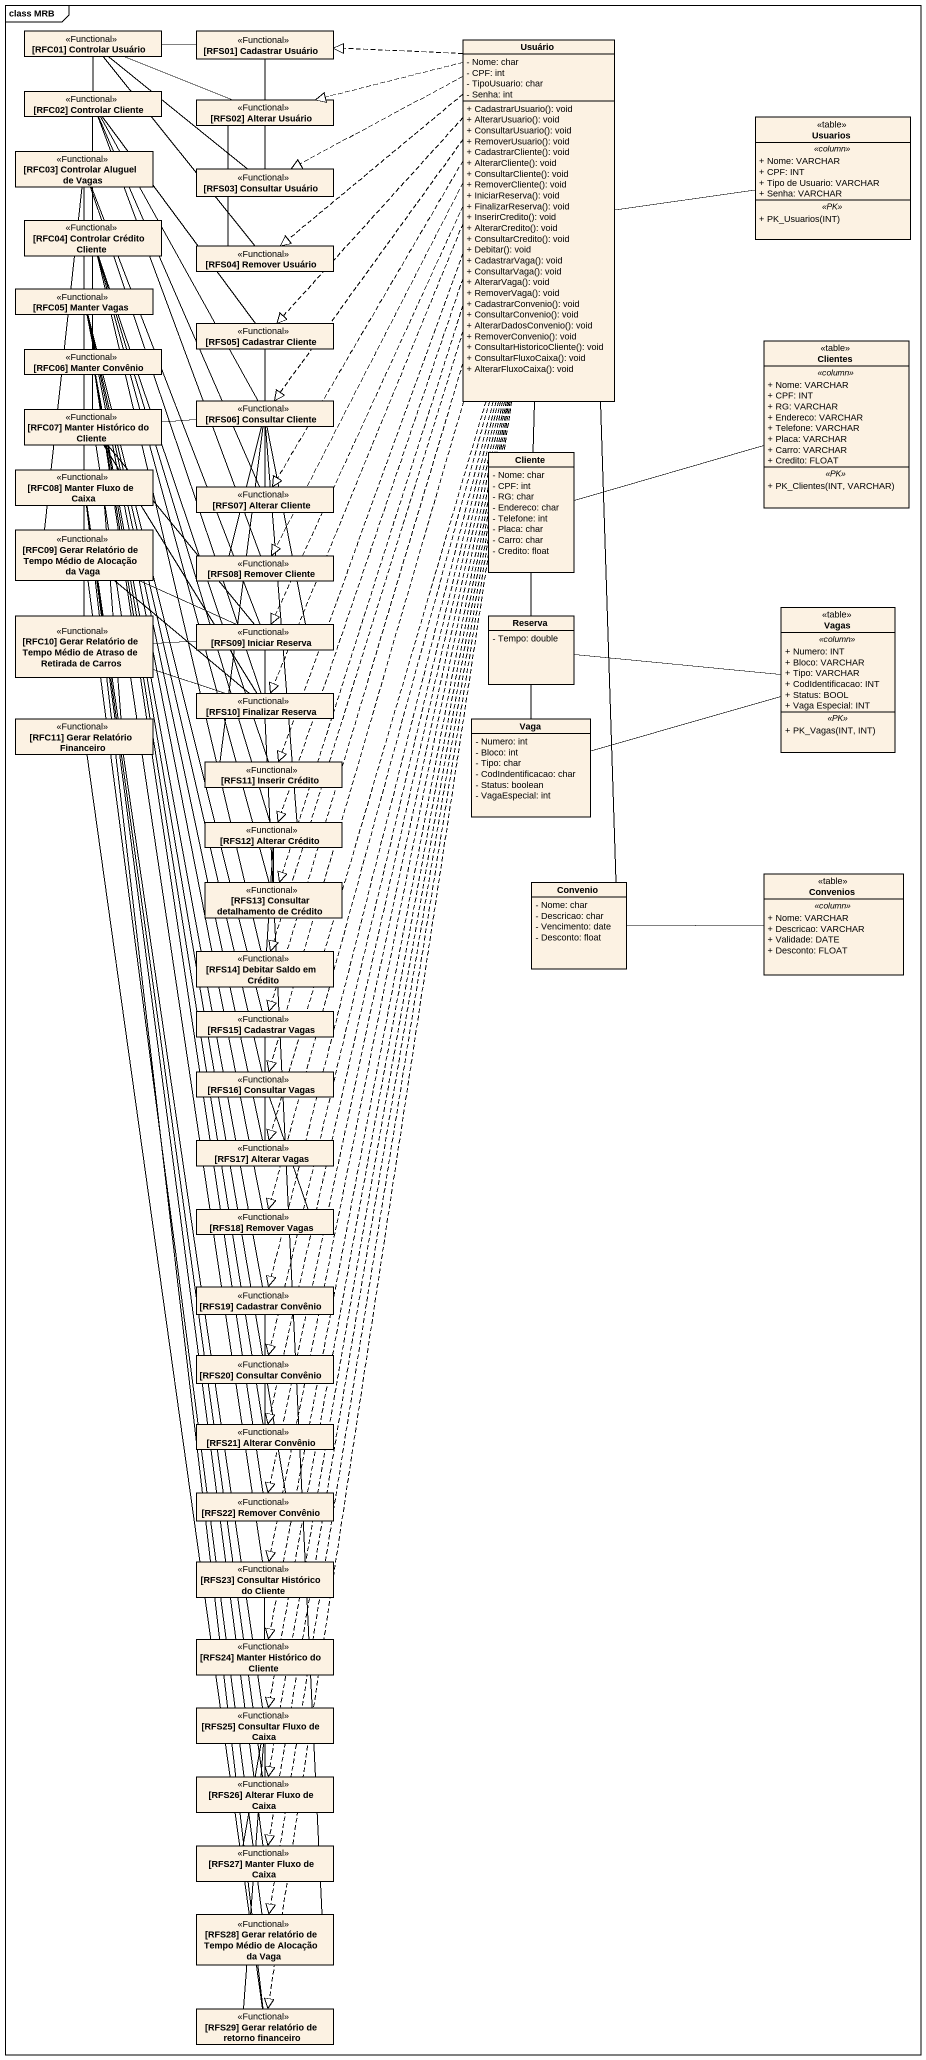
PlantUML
@startuml
mainframe class MRB
hide circle
hide empty members
skinparam classAttributeIconSize 0
class "[RFC01] Controlar Usuário" as RFC01_Controlar_Usuário <<Functional>>
class "[RFS01] Cadastrar Usuário" as RFS01_Cadastrar_Usuário <<Functional>>
class Usuário {
  - Nome: char
  - CPF: int
  - TipoUsuario: char
  - Senha: int
  + CadastrarUsuario(): void
  + AlterarUsuario(): void
  + ConsultarUsuario(): void
  + RemoverUsuario(): void
  + CadastrarCliente(): void
  + AlterarCliente(): void
  + ConsultarCliente(): void
  + RemoverCliente(): void
  + IniciarReserva(): void
  + FinalizarReserva(): void
  + InserirCredito(): void
  + AlterarCredito(): void
  + ConsultarCredito(): void
  + Debitar(): void
  + CadastrarVaga(): void
  + ConsultarVaga(): void
  + AlterarVaga(): void
  + RemoverVaga(): void
  + CadastrarConvenio(): void
  + ConsultarConvenio(): void
  + AlterarDadosConvenio(): void
  + RemoverConvenio(): void
  + ConsultarHistoricoCliente(): void
  + ConsultarFluxoCaixa(): void
  + AlterarFluxoCaixa(): void
}
class "[RFC02] Controlar Cliente" as RFC02_Controlar_Cliente <<Functional>>
class "[RFS02] Alterar Usuário" as RFS02_Alterar_Usuário <<Functional>>
class Usuarios <<table>> {
  .. <<column>> ..
  + Nome: VARCHAR
  + CPF: INT
  + Tipo de Usuario: VARCHAR
  + Senha: VARCHAR
  .. <<PK>> ..
  + PK_Usuarios(INT)
}
class "[RFC03] Controlar Aluguel de Vagas" as RFC03_Controlar_Aluguel_de <<Functional>>
class "[RFS03] Consultar Usuário" as RFS03_Consultar_Usuário <<Functional>>
class "[RFC04] Controlar Crédito Cliente" as RFC04_Controlar_Crédito <<Functional>>
class "[RFS04] Remover Usuário" as RFS04_Remover_Usuário <<Functional>>
class "[RFC05] Manter Vagas" as RFC05_Manter_Vagas <<Functional>>
class "[RFC06] Manter Convênio" as RFC06_Manter_Convênio <<Functional>>
class "[RFS05] Cadastrar Cliente" as RFS05_Cadastrar_Cliente <<Functional>>
class Clientes <<table>> {
  .. <<column>> ..
  + Nome: VARCHAR
  + CPF: INT
  + RG: VARCHAR
  + Endereco: VARCHAR
  + Telefone: VARCHAR
  + Placa: VARCHAR
  + Carro: VARCHAR
  + Credito: FLOAT
  .. <<PK>> ..
  + PK_Clientes(INT, VARCHAR)
}
class "[RFC07] Manter Histórico do Cliente" as RFC07_Manter_Histórico_do <<Functional>>
class "[RFS06] Consultar Cliente" as RFS06_Consultar_Cliente <<Functional>>
class "[RFC08] Manter Fluxo de Caixa" as RFC08_Manter_Fluxo_de_Caixa <<Functional>>
class Cliente {
  - Nome: char
  - CPF: int
  - RG: char
  - Endereco: char
  - Telefone: int
  - Placa: char
  - Carro: char
  - Credito: float
}
class "[RFS07] Alterar Cliente" as RFS07_Alterar_Cliente <<Functional>>
class "[RFC09] Gerar Relatório de Tempo Médio de Alocação da Vaga" as RFC09_Gerar_Relatório_de <<Functional>>
class "[RFS08] Remover Cliente" as RFS08_Remover_Cliente <<Functional>>
class "[RFC10] Gerar Relatório de Tempo Médio de Atraso de Retirada de Carros" as RFC10_Gerar_Relatório_de <<Functional>>
class "[RFS09] Iniciar Reserva" as RFS09_Iniciar_Reserva <<Functional>>
class Reserva {
  - Tempo: double
}
class Vagas <<table>> {
  .. <<column>> ..
  + Numero: INT
  + Bloco: VARCHAR
  + Tipo: VARCHAR
  + CodIdentificacao: INT
  + Status: BOOL
  + Vaga Especial: INT
  .. <<PK>> ..
  + PK_Vagas(INT, INT)
}
class "[RFS10] Finalizar Reserva" as RFS10_Finalizar_Reserva <<Functional>>
class "[RFC11] Gerar Relatório Financeiro" as RFC11_Gerar_Relatório <<Functional>>
class Vaga {
  - Numero: int
  - Bloco: int
  - Tipo: char
  - CodIndentificacao: char
  - Status: boolean
  - VagaEspecial: int
}
class "[RFS11] Inserir Crédito" as RFS11_Inserir_Crédito <<Functional>>
class "[RFS12] Alterar Crédito" as RFS12_Alterar_Crédito <<Functional>>
class "[RFS13] Consultar detalhamento de Crédito" as RFS13_Consultar <<Functional>>
class Convenio {
  - Nome: char
  - Descricao: char
  - Vencimento: date
  - Desconto: float
}
class Convenios <<table>> {
  .. <<column>> ..
  + Nome: VARCHAR
  + Descricao: VARCHAR
  + Validade: DATE
  + Desconto: FLOAT
}
class "[RFS14] Debitar Saldo em Crédito" as RFS14_Debitar_Saldo_em <<Functional>>
class "[RFS15] Cadastrar Vagas" as RFS15_Cadastrar_Vagas <<Functional>>
class "[RFS16] Consultar Vagas" as RFS16_Consultar_Vagas <<Functional>>
class "[RFS17] Alterar Vagas" as RFS17_Alterar_Vagas <<Functional>>
class "[RFS18] Remover Vagas" as RFS18_Remover_Vagas <<Functional>>
class "[RFS19] Cadastrar Convênio" as RFS19_Cadastrar_Convênio <<Functional>>
class "[RFS20] Consultar Convênio" as RFS20_Consultar_Convênio <<Functional>>
class "[RFS21] Alterar Convênio" as RFS21_Alterar_Convênio <<Functional>>
class "[RFS22] Remover Convênio" as RFS22_Remover_Convênio <<Functional>>
class "[RFS23] Consultar Histórico do Cliente" as RFS23_Consultar_Histórico <<Functional>>
class "[RFS24] Manter Histórico do Cliente" as RFS24_Manter_Histórico_do <<Functional>>
class "[RFS25] Consultar Fluxo de Caixa" as RFS25_Consultar_Fluxo_de <<Functional>>
class "[RFS26] Alterar Fluxo de Caixa" as RFS26_Alterar_Fluxo_de_Caixa <<Functional>>
class "[RFS27] Manter Fluxo de Caixa" as RFS27_Manter_Fluxo_de_Caixa <<Functional>>
class "[RFS28] Gerar relatório de Tempo Médio de Alocação da Vaga" as RFS28_Gerar_relatório_de <<Functional>>
class "[RFS29] Gerar relatório de retorno financeiro" as RFS29_Gerar_relatório_de <<Functional>>
RFC01_Controlar_Usuário -right- RFS01_Cadastrar_Usuário
RFC01_Controlar_Usuário -- RFC02_Controlar_Cliente
RFC01_Controlar_Usuário -right- RFS02_Alterar_Usuário
RFC01_Controlar_Usuário -- RFS03_Consultar_Usuário
RFC01_Controlar_Usuário -- RFS04_Remover_Usuário
RFS01_Cadastrar_Usuário -- RFS02_Alterar_Usuário
Usuário .up.|> RFS01_Cadastrar_Usuário
Usuário .left.|> RFS02_Alterar_Usuário
Usuário -right- Usuarios
Usuário .left.|> RFS03_Consultar_Usuário
Usuário .left.|> RFS04_Remover_Usuário
Usuário .left.|> RFS05_Cadastrar_Cliente
Usuário ..|> RFS06_Consultar_Cliente
Usuário -- Cliente
Usuário ..|> RFS07_Alterar_Cliente
Usuário ..|> RFS08_Remover_Cliente
Usuário ..|> RFS09_Iniciar_Reserva
Usuário ..|> RFS10_Finalizar_Reserva
Usuário ..|> RFS11_Inserir_Crédito
Usuário ..|> RFS12_Alterar_Crédito
Usuário ..|> RFS13_Consultar
Usuário ..|> RFS14_Debitar_Saldo_em
Usuário ..|> RFS15_Cadastrar_Vagas
Usuário ..|> RFS16_Consultar_Vagas
Usuário ..|> RFS17_Alterar_Vagas
Usuário ..|> RFS18_Remover_Vagas
Usuário ..|> RFS19_Cadastrar_Convênio
Usuário ..|> RFS20_Consultar_Convênio
Usuário ..|> RFS21_Alterar_Convênio
Usuário ..|> RFS22_Remover_Convênio
Usuário ..|> RFS23_Consultar_Histórico
Usuário ..|> RFS24_Manter_Histórico_do
Usuário ..|> RFS25_Consultar_Fluxo_de
Usuário ..|> RFS26_Alterar_Fluxo_de_Caixa
Usuário ..|> RFS27_Manter_Fluxo_de_Caixa
Usuário ..|> RFS28_Gerar_relatório_de
Usuário ..|> RFS29_Gerar_relatório_de
RFC02_Controlar_Cliente -- RFS05_Cadastrar_Cliente
RFC02_Controlar_Cliente -- RFS06_Consultar_Cliente
RFC02_Controlar_Cliente -- RFS07_Alterar_Cliente
RFC02_Controlar_Cliente -- RFS08_Remover_Cliente
RFS02_Alterar_Usuário -- RFS03_Consultar_Usuário
RFS02_Alterar_Usuário -- RFS04_Remover_Usuário
RFC03_Controlar_Aluguel_de -- RFS09_Iniciar_Reserva
RFC03_Controlar_Aluguel_de -- RFS10_Finalizar_Reserva
RFC04_Controlar_Crédito -up- RFC02_Controlar_Cliente
RFC04_Controlar_Crédito -- RFS11_Inserir_Crédito
RFC04_Controlar_Crédito -- RFS12_Alterar_Crédito
RFC04_Controlar_Crédito -- RFS13_Consultar
RFC04_Controlar_Crédito -- RFS14_Debitar_Saldo_em
RFC05_Manter_Vagas -up- RFC03_Controlar_Aluguel_de
RFC05_Manter_Vagas -- RFS15_Cadastrar_Vagas
RFC05_Manter_Vagas -- RFS16_Consultar_Vagas
RFC05_Manter_Vagas -- RFS17_Alterar_Vagas
RFC05_Manter_Vagas -- RFS18_Remover_Vagas
RFC06_Manter_Convênio -- RFS19_Cadastrar_Convênio
RFC06_Manter_Convênio -- RFS20_Consultar_Convênio
RFC06_Manter_Convênio -- RFS21_Alterar_Convênio
RFC06_Manter_Convênio -- RFS22_Remover_Convênio
RFS05_Cadastrar_Cliente -- RFS06_Consultar_Cliente
RFC07_Manter_Histórico_do -up- RFC02_Controlar_Cliente
RFC07_Manter_Histórico_do -right- RFS06_Consultar_Cliente
RFC07_Manter_Histórico_do -- RFS09_Iniciar_Reserva
RFC07_Manter_Histórico_do -- RFS10_Finalizar_Reserva
RFC07_Manter_Histórico_do -- RFS23_Consultar_Histórico
RFS06_Consultar_Cliente -- RFS07_Alterar_Cliente
RFS06_Consultar_Cliente -- RFS08_Remover_Cliente
RFC08_Manter_Fluxo_de_Caixa -- RFC11_Gerar_Relatório
RFC08_Manter_Fluxo_de_Caixa -- RFS25_Consultar_Fluxo_de
RFC08_Manter_Fluxo_de_Caixa -- RFS26_Alterar_Fluxo_de_Caixa
RFC08_Manter_Fluxo_de_Caixa -- RFS27_Manter_Fluxo_de_Caixa
RFC08_Manter_Fluxo_de_Caixa -- RFS29_Gerar_relatório_de
Cliente -right- Clientes
RFC09_Gerar_Relatório_de -up- RFC03_Controlar_Aluguel_de
RFC09_Gerar_Relatório_de -right- RFS09_Iniciar_Reserva
RFC09_Gerar_Relatório_de -- RFS10_Finalizar_Reserva
RFC09_Gerar_Relatório_de -- RFS28_Gerar_relatório_de
RFC10_Gerar_Relatório_de -up- RFC05_Manter_Vagas
RFC10_Gerar_Relatório_de -right- RFS09_Iniciar_Reserva
RFC10_Gerar_Relatório_de -right- RFS10_Finalizar_Reserva
RFS09_Iniciar_Reserva -up- RFS06_Consultar_Cliente
RFS09_Iniciar_Reserva -- RFS10_Finalizar_Reserva
Reserva -up- Cliente
Reserva -right- Vagas
RFC11_Gerar_Relatório -- RFS29_Gerar_relatório_de
Vaga -up- Reserva
Vaga -right- Vagas
RFS11_Inserir_Crédito -up- RFS06_Consultar_Cliente
RFS12_Alterar_Crédito -up- RFS06_Consultar_Cliente
RFS12_Alterar_Crédito -- RFS13_Consultar
RFS12_Alterar_Crédito -- RFS14_Debitar_Saldo_em
Convenio -up- Usuário
Convenio -right- Convenios
RFS15_Cadastrar_Vagas -- RFS16_Consultar_Vagas
RFS16_Consultar_Vagas -- RFS17_Alterar_Vagas
RFS16_Consultar_Vagas -- RFS18_Remover_Vagas
RFS19_Cadastrar_Convênio -- RFS20_Consultar_Convênio
RFS20_Consultar_Convênio -- RFS21_Alterar_Convênio
RFS20_Consultar_Convênio -- RFS22_Remover_Convênio
RFS24_Manter_Histórico_do -up- RFS23_Consultar_Histórico
RFS25_Consultar_Fluxo_de -- RFS26_Alterar_Fluxo_de_Caixa
RFS27_Manter_Fluxo_de_Caixa -up- RFS25_Consultar_Fluxo_de
RFS28_Gerar_relatório_de -up- RFS10_Finalizar_Reserva
RFS29_Gerar_relatório_de -up- RFS25_Consultar_Fluxo_de
@enduml
